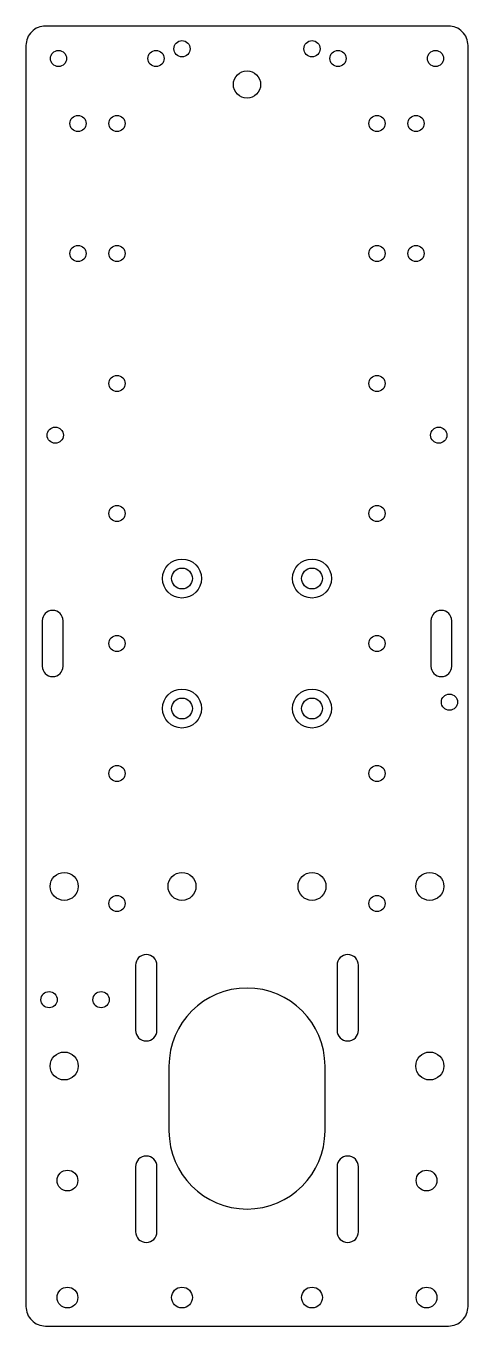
# Model space of a CAD drawing. Header units: millimetres. Extents: x -34 to 34, y -40 to 160.
import ezdxf

# ---------------------------------------------------------------- set-up
doc = ezdxf.new("R2010")
doc.units = ezdxf.units.MM
doc.layers.get('0').update_dxf_attribs({"linetype": 'CONTINUOUS'})

msp = doc.modelspace()

# ---------------------------------------------------------------- linework, layer by layer
for points in [[(31, 160), (-31, 160, 0.4142136), (-34, 157), (-34, -37, 0.4142136), (-31, -40), (31, -40, 0.4142136), (34, -37), (34, 157, 0.4142136)], [(-28.3, 68.5, 1), (-31.5, 68.5), (-31.5, 61.5, 1), (-28.3, 61.5)], [(31.5, 68.5, 1), (28.3, 68.5), (28.3, 61.5, 1), (31.5, 61.5)], [(-13.85, 15.5, 1), (-17.15, 15.5), (-17.15, 5.5, 1), (-13.85, 5.5)], [(17.15, 15.5, 1), (13.85, 15.5), (13.85, 5.5, 1), (17.15, 5.5)], [(12, 0, 1), (-12, 0), (-12, -10, 1), (12, -10)], [(-17.15, -25.5, 1), (-13.85, -25.5), (-13.85, -15.5, 1), (-17.15, -15.5)], [(13.85, -25.5, 1), (17.15, -25.5), (17.15, -15.5, 1), (13.85, -15.5)]]:
    msp.add_lwpolyline(points, format="xyb", close=True)
for centre, radius in [((-29, 155), 1.25), ((-14, 155), 1.25), ((-10, 156.5), 1.25), ((10, 156.5), 1.25), ((14, 155), 1.25), ((29, 155), 1.25), ((0, 151), 2.1), ((-26, 145), 1.25), ((-20, 145), 1.25), ((20, 145), 1.25), ((26, 145), 1.25), ((-26, 125), 1.25), ((-20, 125), 1.25), ((20, 125), 1.25), ((26, 125), 1.25), ((-20, 105), 1.25), ((20, 105), 1.25), ((-29.5, 97.05), 1.25), ((29.5, 97.05), 1.25), ((-20, 85), 1.25), ((20, 85), 1.25), ((-10, 75), 3), ((10, 75), 3), ((-10, 75), 1.6), ((10, 75), 1.6), ((-20, 65), 1.25), ((20, 65), 1.25), ((-10, 55), 3), ((10, 55), 3), ((-10, 55), 1.6), ((10, 55), 1.6), ((31.15, 55.975), 1.25), ((-20, 45), 1.25), ((20, 45), 1.25), ((-28.125, 27.625), 2.15), ((-10, 27.625), 2.15), ((10, 27.625), 2.15), ((28.125, 27.625), 2.15), ((-20, 25), 1.25), ((20, 25), 1.25), ((-30.45, 10.2), 1.25), ((-22.45, 10.2), 1.25), ((-28.125, 0), 2.15), ((28.125, 0), 2.15), ((-27.625, -17.625), 1.6), ((27.625, -17.625), 1.6), ((-27.625, -35.625), 1.6), ((-10, -35.625), 1.6), ((10, -35.625), 1.6), ((27.625, -35.625), 1.6)]:
    msp.add_circle(centre, radius)

doc.saveas('drawing.dxf')
